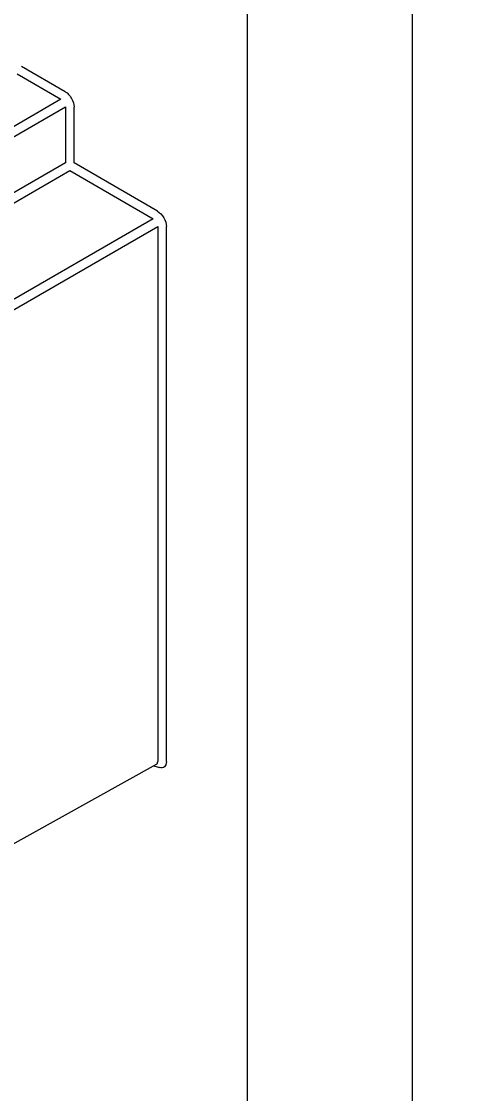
# Model space of a CAD drawing. Extents: x -0.5 to 12.5, y -8.2 to 0.
# Drawn here: x 7.007 to 7.356, y -3.465 to -2.609 of the extents above; entities that cross this region are included whole.
import ezdxf
from ezdxf import colors
from ezdxf.entities.mleader import LeaderData, LeaderLine
from ezdxf.math import Vec2, Vec3

# ---------------------------------------------------------------- set-up
doc = ezdxf.new("R2010")
doc.units = 0
doc.header["$LTSCALE"] = 0.5
doc.header["$MEASUREMENT"] = 0
doc.layers.add('End Cap', color=92, linetype='CONTINUOUS')
doc.layers.add('FAB DWG', color=221, linetype='CONTINUOUS')
doc.styles.add('LSAD_Standard', font='arial.ttf')

msp = doc.modelspace()

# ---------------------------------------------------------------- linework, layer by layer
at = {"layer": 'End Cap', "lineweight": 13, "transparency": 16777216, "extrusion": (1.11022e-16, 0.816497, 0.57735)}
for p, q in [((7.31854, -2.28884), (7.31854, -5.73016)), ((7.18694, -2.36482), (7.18694, -5.76144)), ((7.00327, -2.65124), (7.03828, -2.67145)), ((7.04171, -2.66541), (7.0067, -2.6452)), ((7.03828, -2.67145), (6.68424, -2.87586)), ((6.68775, -2.88195), (7.0418, -2.67755)), ((7.0418, -2.67755), (7.0418, -2.7222)), ((7.04874, -2.72225), (7.04874, -2.6776)), ((7.0418, -2.7222), (6.68775, -2.9266)), ((6.69127, -2.9327), (7.04532, -2.72829)), ((7.04532, -2.72829), (7.11197, -2.76677)), ((7.11539, -2.76073), (7.04874, -2.72225)), ((7.11197, -2.76677), (6.75792, -2.97118)), ((6.76144, -2.97727), (7.11548, -2.77286)), ((7.11548, -2.77286), (7.11548, -3.19983)), ((7.12243, -3.19988), (7.12243, -2.77291)), ((7.11438, -3.20215), (6.57989, -3.49862)), ((7.11242, -3.20324), (7.11697, -3.20465))]:
    msp.add_line(p, q, dxfattribs=at)
at = {"layer": 'End Cap', "lineweight": 13, "transparency": 16777216, "extrusion": (9.65488e-17, 2.60222e-16, -1)}
msp.add_ellipse((7.04211, -2.67264), major_axis=(0.00494, -0.00767), ratio=0.540375, start_param=-2.331832, end_param=-1.481211, dxfattribs=at)
at = {"layer": 'End Cap', "lineweight": 13, "transparency": 16777216, "extrusion": (1.43788e-16, 4.48545e-16, -1)}
msp.add_ellipse((7.04269, -2.67364), major_axis=(-0.00417, 0.00811), ratio=0.540375, start_param=1.481211, end_param=2.331832, dxfattribs=at)
at = {"layer": 'End Cap', "lineweight": 13, "transparency": 16777216, "extrusion": (2.06522e-16, 3.97046e-16, -1)}
msp.add_ellipse((7.1158, -2.76795), major_axis=(0.00494, -0.00767), ratio=0.540375, start_param=-2.331832, end_param=-1.481211, dxfattribs=at)
at = {"layer": 'End Cap', "lineweight": 13, "transparency": 16777216, "extrusion": (2.43941e-16, 3.75219e-16, -1)}
msp.add_ellipse((7.11637, -2.76895), major_axis=(-0.00417, 0.00811), ratio=0.540375, start_param=1.481211, end_param=2.331832, dxfattribs=at)
at = {"layer": 'End Cap', "lineweight": 13, "transparency": 16777216}
msp.add_ellipse((7.11215, -3.19825), major_axis=(0.00226, -0.00387), ratio=0.635348, start_param=-0.010682, end_param=0.82339, dxfattribs=at)
msp.add_open_spline([(7.11504, -3.20196), (7.11504, -3.20196), (7.11503, -3.20196), (7.11496, -3.20196), (7.11484, -3.20196), (7.11464, -3.20202), (7.11457, -3.20205), (7.1145, -3.20208)], degree=3, knots=[0.001051951, 0.001051951, 0.001051951, 0.001051951, 0.001605707, 0.001605707, 0.003160955, 0.003160955, 0.003876773, 0.003876773, 0.003876773, 0.003876773], dxfattribs=at)
msp.add_open_spline([(7.12243, -3.19988), (7.12243, -3.20362), (7.12013, -3.20563), (7.11697, -3.20465)], degree=3, dxfattribs=at)

# ---------------------------------------------------------------- leaders
at = {"layer": 'FAB DWG', "ltscale": 0.5, "transparency": 16777216}
ml = msp.add_multileader_mtext('Standard', dxfattribs=at)
ml.set_content("\\A1;HW02054-02\\P{\\H0.5264x;\\S1/2;}'' O.D. BUSHING {\\C6;(FEED SIDE ONLY)}", color=256, style='LSAD_Standard')
ml.set_leader_properties()
ml.build(insert=Vec2(0, 0))
ml.multileader.update_dxf_attribs({"text_left_attachment_type": 2, "dogleg_length": 0.20985, "arrow_head_size": 0.4231})
ctx = ml.context
ctx.base_point, ctx.char_height, ctx.arrow_head_size, ctx.landing_gap_size, ctx.plane_origin = Vec3(5.39199, -0.6315), 0.188, 0.4231, 0.20309, Vec3(13.15353, -0.54867)
ctx.left_attachment = 2
notes = []
notes.append((ctx, [(1, (1, 1, 0), (5.00319, -0.6315), (1, 0), 0.3888, [(0, [(4.16466, -2.7045)], 0, [])])]))
ctx.mtext.insert, ctx.mtext.width, ctx.mtext.flow_direction = Vec3(5.59508, -0.19282), 2.4768102, 5
for ctx, leaders in notes:
    for number, flags, end, landing, length, lines in leaders:
        leader = LeaderData()
        leader.index, (leader.has_last_leader_line, leader.has_dogleg_vector, leader.attachment_direction) = number, flags
        leader.last_leader_point, leader.dogleg_vector, leader.dogleg_length = Vec3(end), Vec3(landing), length
        for number, points, colour, breaks in lines:
            line = LeaderLine()
            line.index, line.vertices, line.color, line.breaks = number, Vec3.list(points), colors.encode_raw_color(colour), breaks
            leader.lines.append(line)
        ctx.leaders.append(leader)

doc.saveas('drawing.dxf')
